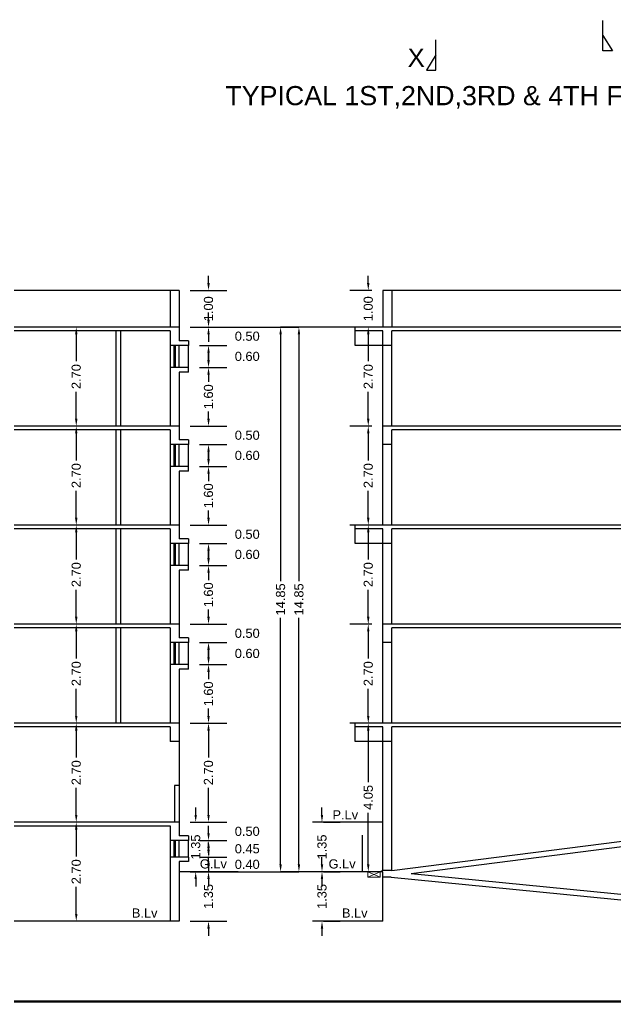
# Model space of a CAD drawing. Header units: metres. Extents: x 1217.9 to 1317.9, y 418.8 to 504.
# Drawn here: x 1268.76 to 1285.01, y 418.82 to 445.58 of the extents above; entities that cross this region are included whole.
import ezdxf

# ---------------------------------------------------------------- set-up
doc = ezdxf.new("R2010")
doc.units = ezdxf.units.M
doc.header["$MEASUREMENT"] = 0
for name, color, linetype, lineweight in [('column', 1, 'Continuous', 25), ('wall', 92, 'Continuous', 50), ('win', 40, 'Continuous', 20)]:
    doc.layers.add(name, color=color, linetype=linetype, lineweight=lineweight)
doc.layers.add('Text', color=7, linetype='Continuous')
doc.styles.add('PreDCRFont', font='arial.ttf', dxfattribs={"height": 0.25})
doc.styles.add('style2', font='arial.ttf', dxfattribs={"height": 0.25})
doc.dimstyles.new('Copy of Standard2', dxfattribs={"dimtxt": 0.25, "dimasz": 0.2, "dimexe": 0.5, "dimexo": 0.3, "dimgap": 0.09, "dimtad": 0, "dimtoh": 1, "dimzin": 0, "dimdsep": 46, "dimtxsty": 'PreDCRFont', "dimcen": 0.025, "dimdle": 0.1, "dimadec": 0, "dimazin": 0, "dimtfac": 1, "dimtofl": 0, "dimtmove": 2, "dimatfit": 3, "dimfxl": 0.18, "dimtolj": 1, "dimtzin": 0, "dimarcsym": 0})

# ---------------------------------------------------------------- blocks, each defined once
blk = doc.blocks.new('*D1')
at = {"layer": 'Defpoints', "color": 0, "linetype": 'Continuous', "transparency": 16777216}
for p in [(1273.115, 422.352), (1273.914, 422.352), (1273.115, 421.002)]:
    blk.add_point(p, dxfattribs=at)
at = {"layer": 'Text', "color": 0, "linetype": 'Continuous', "lineweight": -2, "transparency": 16777216}
for p, q in [((1273.914, 422.552), (1273.914, 422.752)), ((1273.415, 422.352), (1274.414, 422.352)), ((1273.415, 421.002), (1274.414, 421.002)), ((1273.914, 420.802), (1273.914, 420.602))]:
    blk.add_line(p, q, dxfattribs=at)
at = {"layer": 'Text', "color": 0, "linetype": 'Continuous', "transparency": 16777216}
for points in [[(1273.881, 422.552), (1273.948, 422.552), (1273.914, 422.352)], [(1273.881, 420.802), (1273.948, 420.802), (1273.914, 421.002)]]:
    blk.add_solid(points, dxfattribs=at)
at = {"layer": 'Text', "color": 0, "linetype": 'Continuous', "transparency": 16777216, "insert": (1273.914, 421.677), "char_height": 0.25, "attachment_point": 5, "rotation": 90, "style": 'PreDCRFont'}
blk.add_mtext('\\A1;1.35', dxfattribs=at)
blk = doc.blocks.new('*D2')
at = {"layer": 'Defpoints', "color": 0, "linetype": 'Continuous', "transparency": 16777216}
for p in [(1273.365, 422.752), (1273.914, 422.752), (1273.115, 422.352)]:
    blk.add_point(p, dxfattribs=at)
at = {"layer": 'Text', "color": 0, "linetype": 'Continuous', "lineweight": -2, "transparency": 16777216}
for p, q in [((1273.914, 422.952), (1273.914, 423.152)), ((1273.665, 422.752), (1274.414, 422.752)), ((1273.415, 422.352), (1274.414, 422.352)), ((1273.914, 422.152), (1273.914, 421.952))]:
    blk.add_line(p, q, dxfattribs=at)
at = {"layer": 'Text', "color": 0, "linetype": 'Continuous', "transparency": 16777216}
for points in [[(1273.881, 422.952), (1273.948, 422.952), (1273.914, 422.752)], [(1273.881, 422.152), (1273.948, 422.152), (1273.914, 422.352)]]:
    blk.add_solid(points, dxfattribs=at)
at = {"layer": 'Text', "color": 0, "linetype": 'Continuous', "transparency": 16777216, "insert": (1274.97, 422.552), "char_height": 0.25, "attachment_point": 5, "style": 'PreDCRFont'}
blk.add_mtext('\\A1;0.40', dxfattribs=at)
blk = doc.blocks.new('*D3')
at = {"layer": 'Defpoints', "color": 0, "linetype": 'Continuous', "transparency": 16777216}
for p in [(1273.365, 423.202), (1273.914, 423.202), (1273.365, 422.752)]:
    blk.add_point(p, dxfattribs=at)
at = {"layer": 'Text', "color": 0, "linetype": 'Continuous', "lineweight": -2, "transparency": 16777216}
for p, q in [((1273.914, 423.402), (1273.914, 423.602)), ((1273.665, 423.202), (1274.414, 423.202)), ((1273.665, 422.752), (1274.414, 422.752)), ((1273.914, 422.552), (1273.914, 422.352))]:
    blk.add_line(p, q, dxfattribs=at)
at = {"layer": 'Text', "color": 0, "linetype": 'Continuous', "transparency": 16777216}
for points in [[(1273.881, 423.402), (1273.948, 423.402), (1273.914, 423.202)], [(1273.881, 422.552), (1273.948, 422.552), (1273.914, 422.752)]]:
    blk.add_solid(points, dxfattribs=at)
at = {"layer": 'Text', "color": 0, "linetype": 'Continuous', "transparency": 16777216, "insert": (1274.97, 422.977), "char_height": 0.25, "attachment_point": 5, "style": 'PreDCRFont'}
blk.add_mtext('\\A1;0.45', dxfattribs=at)
blk = doc.blocks.new('*D4')
at = {"layer": 'Defpoints', "color": 0, "linetype": 'Continuous', "transparency": 16777216}
for p in [(1273.115, 423.702), (1273.914, 423.702), (1273.365, 423.202)]:
    blk.add_point(p, dxfattribs=at)
at = {"layer": 'Text', "color": 0, "linetype": 'Continuous', "lineweight": -2, "transparency": 16777216}
for p, q in [((1273.914, 423.902), (1273.914, 424.102)), ((1273.415, 423.702), (1274.414, 423.702)), ((1273.665, 423.202), (1274.414, 423.202)), ((1273.914, 423.002), (1273.914, 422.802))]:
    blk.add_line(p, q, dxfattribs=at)
at = {"layer": 'Text', "color": 0, "linetype": 'Continuous', "transparency": 16777216}
for points in [[(1273.881, 423.902), (1273.948, 423.902), (1273.914, 423.702)], [(1273.881, 423.002), (1273.948, 423.002), (1273.914, 423.202)]]:
    blk.add_solid(points, dxfattribs=at)
at = {"layer": 'Text', "color": 0, "linetype": 'Continuous', "transparency": 16777216, "insert": (1274.97, 423.452), "char_height": 0.25, "attachment_point": 5, "style": 'PreDCRFont'}
blk.add_mtext('\\A1;0.50', dxfattribs=at)
blk = doc.blocks.new('*D5')
at = {"layer": 'Defpoints', "color": 0, "linetype": 'Continuous', "transparency": 16777216}
for p in [(1273.115, 426.402), (1273.914, 426.402), (1273.115, 423.702)]:
    blk.add_point(p, dxfattribs=at)
at = {"layer": 'Text', "color": 0, "linetype": 'Continuous', "lineweight": -2, "transparency": 16777216}
for p, q in [((1273.415, 426.402), (1274.414, 426.402)), ((1273.914, 426.202), (1273.914, 425.468)), ((1273.914, 423.902), (1273.914, 424.636)), ((1273.415, 423.702), (1274.414, 423.702))]:
    blk.add_line(p, q, dxfattribs=at)
at = {"layer": 'Text', "color": 0, "linetype": 'Continuous', "transparency": 16777216}
for points in [[(1273.881, 426.202), (1273.948, 426.202), (1273.914, 426.402)], [(1273.881, 423.902), (1273.948, 423.902), (1273.914, 423.702)]]:
    blk.add_solid(points, dxfattribs=at)
at = {"layer": 'Text', "color": 0, "linetype": 'Continuous', "transparency": 16777216, "insert": (1273.914, 425.052), "char_height": 0.25, "attachment_point": 5, "rotation": 90, "style": 'PreDCRFont'}
blk.add_mtext('\\A1;2.70', dxfattribs=at)
blk = doc.blocks.new('*D6')
at = {"layer": 'Defpoints', "color": 0, "linetype": 'Continuous', "transparency": 16777216}
for p in [(1273.365, 428.002), (1273.914, 428.002), (1273.115, 426.402)]:
    blk.add_point(p, dxfattribs=at)
at = {"layer": 'Text', "color": 0, "linetype": 'Continuous', "lineweight": -2, "transparency": 16777216}
for p, q in [((1273.665, 428.002), (1274.414, 428.002)), ((1273.914, 427.802), (1273.914, 427.605)), ((1273.914, 426.602), (1273.914, 426.8)), ((1273.415, 426.402), (1274.414, 426.402))]:
    blk.add_line(p, q, dxfattribs=at)
at = {"layer": 'Text', "color": 0, "linetype": 'Continuous', "transparency": 16777216}
for points in [[(1273.881, 427.802), (1273.948, 427.802), (1273.914, 428.002)], [(1273.881, 426.602), (1273.948, 426.602), (1273.914, 426.402)]]:
    blk.add_solid(points, dxfattribs=at)
at = {"layer": 'Text', "color": 0, "linetype": 'Continuous', "transparency": 16777216, "insert": (1273.914, 427.202), "char_height": 0.25, "attachment_point": 5, "rotation": 90, "style": 'PreDCRFont'}
blk.add_mtext('\\A1;1.60', dxfattribs=at)
blk = doc.blocks.new('*D7')
at = {"layer": 'Defpoints', "color": 0, "linetype": 'Continuous', "transparency": 16777216}
for p in [(1273.365, 428.602), (1273.914, 428.602), (1273.365, 428.002)]:
    blk.add_point(p, dxfattribs=at)
at = {"layer": 'Text', "color": 0, "linetype": 'Continuous', "lineweight": -2, "transparency": 16777216}
for p, q in [((1273.665, 428.602), (1274.414, 428.602)), ((1273.914, 428.202), (1273.914, 428.402)), ((1273.665, 428.002), (1274.414, 428.002))]:
    blk.add_line(p, q, dxfattribs=at)
at = {"layer": 'Text', "color": 0, "linetype": 'Continuous', "transparency": 16777216}
for points in [[(1273.881, 428.402), (1273.948, 428.402), (1273.914, 428.602)], [(1273.881, 428.202), (1273.948, 428.202), (1273.914, 428.002)]]:
    blk.add_solid(points, dxfattribs=at)
at = {"layer": 'Text', "color": 0, "linetype": 'Continuous', "transparency": 16777216, "insert": (1274.97, 428.302), "char_height": 0.25, "attachment_point": 5, "style": 'PreDCRFont'}
blk.add_mtext('\\A1;0.60', dxfattribs=at)
blk = doc.blocks.new('*D8')
at = {"layer": 'Defpoints', "color": 0, "linetype": 'Continuous', "transparency": 16777216}
for p in [(1273.115, 429.102), (1273.914, 429.102), (1273.365, 428.602)]:
    blk.add_point(p, dxfattribs=at)
at = {"layer": 'Text', "color": 0, "linetype": 'Continuous', "lineweight": -2, "transparency": 16777216}
for p, q in [((1273.914, 429.302), (1273.914, 429.502)), ((1273.415, 429.102), (1274.414, 429.102)), ((1273.665, 428.602), (1274.414, 428.602)), ((1273.914, 428.402), (1273.914, 428.202))]:
    blk.add_line(p, q, dxfattribs=at)
at = {"layer": 'Text', "color": 0, "linetype": 'Continuous', "transparency": 16777216}
for points in [[(1273.881, 429.302), (1273.948, 429.302), (1273.914, 429.102)], [(1273.881, 428.402), (1273.948, 428.402), (1273.914, 428.602)]]:
    blk.add_solid(points, dxfattribs=at)
at = {"layer": 'Text', "color": 0, "linetype": 'Continuous', "transparency": 16777216, "insert": (1274.97, 428.852), "char_height": 0.25, "attachment_point": 5, "style": 'PreDCRFont'}
blk.add_mtext('\\A1;0.50', dxfattribs=at)
blk = doc.blocks.new('*D9')
at = {"layer": 'Defpoints', "color": 0, "linetype": 'Continuous', "transparency": 16777216}
for p in [(1273.365, 430.702), (1273.914, 430.702), (1273.115, 429.102)]:
    blk.add_point(p, dxfattribs=at)
at = {"layer": 'Text', "color": 0, "linetype": 'Continuous', "lineweight": -2, "transparency": 16777216}
for p, q in [((1273.665, 430.702), (1274.414, 430.702)), ((1273.914, 430.502), (1273.914, 430.305)), ((1273.914, 429.302), (1273.914, 429.5)), ((1273.415, 429.102), (1274.414, 429.102))]:
    blk.add_line(p, q, dxfattribs=at)
at = {"layer": 'Text', "color": 0, "linetype": 'Continuous', "transparency": 16777216}
for points in [[(1273.881, 430.502), (1273.948, 430.502), (1273.914, 430.702)], [(1273.881, 429.302), (1273.948, 429.302), (1273.914, 429.102)]]:
    blk.add_solid(points, dxfattribs=at)
at = {"layer": 'Text', "color": 0, "linetype": 'Continuous', "transparency": 16777216, "insert": (1273.914, 429.902), "char_height": 0.25, "attachment_point": 5, "rotation": 90, "style": 'PreDCRFont'}
blk.add_mtext('\\A1;1.60', dxfattribs=at)
blk = doc.blocks.new('*D10')
at = {"layer": 'Defpoints', "color": 0, "linetype": 'Continuous', "transparency": 16777216}
for p in [(1273.365, 431.302), (1273.914, 431.302), (1273.365, 430.702)]:
    blk.add_point(p, dxfattribs=at)
at = {"layer": 'Text', "color": 0, "linetype": 'Continuous', "lineweight": -2, "transparency": 16777216}
for p, q in [((1273.665, 431.302), (1274.414, 431.302)), ((1273.914, 430.902), (1273.914, 431.102)), ((1273.665, 430.702), (1274.414, 430.702))]:
    blk.add_line(p, q, dxfattribs=at)
at = {"layer": 'Text', "color": 0, "linetype": 'Continuous', "transparency": 16777216}
for points in [[(1273.881, 431.102), (1273.948, 431.102), (1273.914, 431.302)], [(1273.881, 430.902), (1273.948, 430.902), (1273.914, 430.702)]]:
    blk.add_solid(points, dxfattribs=at)
at = {"layer": 'Text', "color": 0, "linetype": 'Continuous', "transparency": 16777216, "insert": (1274.97, 431.002), "char_height": 0.25, "attachment_point": 5, "style": 'PreDCRFont'}
blk.add_mtext('\\A1;0.60', dxfattribs=at)
blk = doc.blocks.new('*D11')
at = {"layer": 'Defpoints', "color": 0, "linetype": 'Continuous', "transparency": 16777216}
for p in [(1273.115, 431.802), (1273.914, 431.802), (1273.365, 431.302)]:
    blk.add_point(p, dxfattribs=at)
at = {"layer": 'Text', "color": 0, "linetype": 'Continuous', "lineweight": -2, "transparency": 16777216}
for p, q in [((1273.914, 432.002), (1273.914, 432.202)), ((1273.415, 431.802), (1274.414, 431.802)), ((1273.665, 431.302), (1274.414, 431.302)), ((1273.914, 431.102), (1273.914, 430.902))]:
    blk.add_line(p, q, dxfattribs=at)
at = {"layer": 'Text', "color": 0, "linetype": 'Continuous', "transparency": 16777216}
for points in [[(1273.881, 432.002), (1273.948, 432.002), (1273.914, 431.802)], [(1273.881, 431.102), (1273.948, 431.102), (1273.914, 431.302)]]:
    blk.add_solid(points, dxfattribs=at)
at = {"layer": 'Text', "color": 0, "linetype": 'Continuous', "transparency": 16777216, "insert": (1274.97, 431.552), "char_height": 0.25, "attachment_point": 5, "style": 'PreDCRFont'}
blk.add_mtext('\\A1;0.50', dxfattribs=at)
blk = doc.blocks.new('*D12')
at = {"layer": 'Defpoints', "color": 0, "linetype": 'Continuous', "transparency": 16777216}
for p in [(1273.365, 433.402), (1273.914, 433.402), (1273.115, 431.802)]:
    blk.add_point(p, dxfattribs=at)
at = {"layer": 'Text', "color": 0, "linetype": 'Continuous', "lineweight": -2, "transparency": 16777216}
for p, q in [((1273.665, 433.402), (1274.414, 433.402)), ((1273.914, 433.202), (1273.914, 433.005)), ((1273.914, 432.002), (1273.914, 432.2)), ((1273.415, 431.802), (1274.414, 431.802))]:
    blk.add_line(p, q, dxfattribs=at)
at = {"layer": 'Text', "color": 0, "linetype": 'Continuous', "transparency": 16777216}
for points in [[(1273.881, 433.202), (1273.948, 433.202), (1273.914, 433.402)], [(1273.881, 432.002), (1273.948, 432.002), (1273.914, 431.802)]]:
    blk.add_solid(points, dxfattribs=at)
at = {"layer": 'Text', "color": 0, "linetype": 'Continuous', "transparency": 16777216, "insert": (1273.914, 432.602), "char_height": 0.25, "attachment_point": 5, "rotation": 90, "style": 'PreDCRFont'}
blk.add_mtext('\\A1;1.60', dxfattribs=at)
blk = doc.blocks.new('*D13')
at = {"layer": 'Defpoints', "color": 0, "linetype": 'Continuous', "transparency": 16777216}
for p in [(1273.365, 434.002), (1273.914, 434.002), (1273.365, 433.402)]:
    blk.add_point(p, dxfattribs=at)
at = {"layer": 'Text', "color": 0, "linetype": 'Continuous', "lineweight": -2, "transparency": 16777216}
for p, q in [((1273.665, 434.002), (1274.414, 434.002)), ((1273.914, 433.602), (1273.914, 433.802)), ((1273.665, 433.402), (1274.414, 433.402))]:
    blk.add_line(p, q, dxfattribs=at)
at = {"layer": 'Text', "color": 0, "linetype": 'Continuous', "transparency": 16777216}
for points in [[(1273.881, 433.802), (1273.948, 433.802), (1273.914, 434.002)], [(1273.881, 433.602), (1273.948, 433.602), (1273.914, 433.402)]]:
    blk.add_solid(points, dxfattribs=at)
at = {"layer": 'Text', "color": 0, "linetype": 'Continuous', "transparency": 16777216, "insert": (1274.97, 433.702), "char_height": 0.25, "attachment_point": 5, "style": 'PreDCRFont'}
blk.add_mtext('\\A1;0.60', dxfattribs=at)
blk = doc.blocks.new('*D14')
at = {"layer": 'Defpoints', "color": 0, "linetype": 'Continuous', "transparency": 16777216}
for p in [(1273.115, 434.502), (1273.914, 434.502), (1273.365, 434.002)]:
    blk.add_point(p, dxfattribs=at)
at = {"layer": 'Text', "color": 0, "linetype": 'Continuous', "lineweight": -2, "transparency": 16777216}
for p, q in [((1273.914, 434.702), (1273.914, 434.902)), ((1273.415, 434.502), (1274.414, 434.502)), ((1273.665, 434.002), (1274.414, 434.002)), ((1273.914, 433.802), (1273.914, 433.602))]:
    blk.add_line(p, q, dxfattribs=at)
at = {"layer": 'Text', "color": 0, "linetype": 'Continuous', "transparency": 16777216}
for points in [[(1273.881, 434.702), (1273.948, 434.702), (1273.914, 434.502)], [(1273.881, 433.802), (1273.948, 433.802), (1273.914, 434.002)]]:
    blk.add_solid(points, dxfattribs=at)
at = {"layer": 'Text', "color": 0, "linetype": 'Continuous', "transparency": 16777216, "insert": (1274.97, 434.252), "char_height": 0.25, "attachment_point": 5, "style": 'PreDCRFont'}
blk.add_mtext('\\A1;0.50', dxfattribs=at)
blk = doc.blocks.new('*D15')
at = {"layer": 'Defpoints', "color": 0, "linetype": 'Continuous', "transparency": 16777216}
for p in [(1273.365, 436.102), (1273.914, 436.102), (1273.115, 434.502)]:
    blk.add_point(p, dxfattribs=at)
at = {"layer": 'Text', "color": 0, "linetype": 'Continuous', "lineweight": -2, "transparency": 16777216}
for p, q in [((1273.665, 436.102), (1274.414, 436.102)), ((1273.914, 435.902), (1273.914, 435.705)), ((1273.914, 434.702), (1273.914, 434.9)), ((1273.415, 434.502), (1274.414, 434.502))]:
    blk.add_line(p, q, dxfattribs=at)
at = {"layer": 'Text', "color": 0, "linetype": 'Continuous', "transparency": 16777216}
for points in [[(1273.881, 435.902), (1273.948, 435.902), (1273.914, 436.102)], [(1273.881, 434.702), (1273.948, 434.702), (1273.914, 434.502)]]:
    blk.add_solid(points, dxfattribs=at)
at = {"layer": 'Text', "color": 0, "linetype": 'Continuous', "transparency": 16777216, "insert": (1273.914, 435.302), "char_height": 0.25, "attachment_point": 5, "rotation": 90, "style": 'PreDCRFont'}
blk.add_mtext('\\A1;1.60', dxfattribs=at)
blk = doc.blocks.new('*D16')
at = {"layer": 'Defpoints', "color": 0, "linetype": 'Continuous', "transparency": 16777216}
for p in [(1273.365, 436.702), (1273.914, 436.702), (1273.365, 436.102)]:
    blk.add_point(p, dxfattribs=at)
at = {"layer": 'Text', "color": 0, "linetype": 'Continuous', "lineweight": -2, "transparency": 16777216}
for p, q in [((1273.665, 436.702), (1274.414, 436.702)), ((1273.914, 436.302), (1273.914, 436.502)), ((1273.665, 436.102), (1274.414, 436.102))]:
    blk.add_line(p, q, dxfattribs=at)
at = {"layer": 'Text', "color": 0, "linetype": 'Continuous', "transparency": 16777216}
for points in [[(1273.881, 436.502), (1273.948, 436.502), (1273.914, 436.702)], [(1273.881, 436.302), (1273.948, 436.302), (1273.914, 436.102)]]:
    blk.add_solid(points, dxfattribs=at)
at = {"layer": 'Text', "color": 0, "linetype": 'Continuous', "transparency": 16777216, "insert": (1274.97, 436.402), "char_height": 0.25, "attachment_point": 5, "style": 'PreDCRFont'}
blk.add_mtext('\\A1;0.60', dxfattribs=at)
blk = doc.blocks.new('*D17')
at = {"layer": 'Defpoints', "color": 0, "linetype": 'Continuous', "transparency": 16777216}
for p in [(1273.115, 437.202), (1273.914, 437.202), (1273.365, 436.702)]:
    blk.add_point(p, dxfattribs=at)
at = {"layer": 'Text', "color": 0, "linetype": 'Continuous', "lineweight": -2, "transparency": 16777216}
for p, q in [((1273.914, 437.402), (1273.914, 437.602)), ((1273.415, 437.202), (1274.414, 437.202)), ((1273.665, 436.702), (1274.414, 436.702)), ((1273.914, 436.502), (1273.914, 436.302))]:
    blk.add_line(p, q, dxfattribs=at)
at = {"layer": 'Text', "color": 0, "linetype": 'Continuous', "transparency": 16777216}
for points in [[(1273.881, 437.402), (1273.948, 437.402), (1273.914, 437.202)], [(1273.881, 436.502), (1273.948, 436.502), (1273.914, 436.702)]]:
    blk.add_solid(points, dxfattribs=at)
at = {"layer": 'Text', "color": 0, "linetype": 'Continuous', "transparency": 16777216, "insert": (1274.97, 436.952), "char_height": 0.25, "attachment_point": 5, "style": 'PreDCRFont'}
blk.add_mtext('\\A1;0.50', dxfattribs=at)
blk = doc.blocks.new('*D18')
at = {"layer": 'Defpoints', "color": 0, "linetype": 'Continuous', "transparency": 16777216}
for p in [(1273.115, 438.202), (1273.914, 438.202), (1273.115, 437.202)]:
    blk.add_point(p, dxfattribs=at)
at = {"layer": 'Text', "color": 0, "linetype": 'Continuous', "lineweight": -2, "transparency": 16777216}
for p, q in [((1273.914, 438.402), (1273.914, 438.602)), ((1273.415, 438.202), (1274.414, 438.202)), ((1273.415, 437.202), (1274.414, 437.202)), ((1273.914, 437.002), (1273.914, 436.802))]:
    blk.add_line(p, q, dxfattribs=at)
at = {"layer": 'Text', "color": 0, "linetype": 'Continuous', "transparency": 16777216}
for points in [[(1273.881, 438.402), (1273.948, 438.402), (1273.914, 438.202)], [(1273.881, 437.002), (1273.948, 437.002), (1273.914, 437.202)]]:
    blk.add_solid(points, dxfattribs=at)
at = {"layer": 'Text', "color": 0, "linetype": 'Continuous', "transparency": 16777216, "insert": (1273.914, 437.702), "char_height": 0.25, "attachment_point": 5, "rotation": 90, "style": 'PreDCRFont'}
blk.add_mtext('\\A1;1.00', dxfattribs=at)
blk = doc.blocks.new('*D19')
at = {"layer": 'Defpoints', "color": 0, "linetype": 'Continuous', "transparency": 16777216}
for p in [(1270.308, 423.702), (1271.613, 423.702), (1271.613, 421.002)]:
    blk.add_point(p, dxfattribs=at)
at = {"layer": 'Text', "color": 0, "linetype": 'Continuous', "lineweight": -2, "transparency": 16777216}
for p, q in [((1271.313, 423.702), (1269.808, 423.702)), ((1270.308, 423.502), (1270.308, 422.768)), ((1270.308, 421.202), (1270.308, 421.936)), ((1271.313, 421.002), (1269.808, 421.002))]:
    blk.add_line(p, q, dxfattribs=at)
at = {"layer": 'Text', "color": 0, "linetype": 'Continuous', "transparency": 16777216}
for points in [[(1270.275, 423.502), (1270.342, 423.502), (1270.308, 423.702)], [(1270.275, 421.202), (1270.342, 421.202), (1270.308, 421.002)]]:
    blk.add_solid(points, dxfattribs=at)
at = {"layer": 'Text', "color": 0, "linetype": 'Continuous', "transparency": 16777216, "insert": (1270.308, 422.352), "char_height": 0.25, "attachment_point": 5, "rotation": 90, "style": 'PreDCRFont'}
blk.add_mtext('\\A1;2.70', dxfattribs=at)
blk = doc.blocks.new('*D20')
at = {"layer": 'Defpoints', "color": 0, "linetype": 'Continuous', "transparency": 16777216}
for p in [(1270.308, 426.402), (1270.308, 426.402), (1271.613, 423.702)]:
    blk.add_point(p, dxfattribs=at)
at = {"layer": 'Text', "color": 0, "linetype": 'Continuous', "lineweight": -2, "transparency": 16777216}
for p, q in [((1270.008, 426.402), (1269.808, 426.402)), ((1270.308, 426.202), (1270.308, 425.468)), ((1270.308, 423.902), (1270.308, 424.636)), ((1271.313, 423.702), (1269.808, 423.702))]:
    blk.add_line(p, q, dxfattribs=at)
at = {"layer": 'Text', "color": 0, "linetype": 'Continuous', "transparency": 16777216}
for points in [[(1270.275, 426.202), (1270.342, 426.202), (1270.308, 426.402)], [(1270.275, 423.902), (1270.342, 423.902), (1270.308, 423.702)]]:
    blk.add_solid(points, dxfattribs=at)
at = {"layer": 'Text', "color": 0, "linetype": 'Continuous', "transparency": 16777216, "insert": (1270.308, 425.052), "char_height": 0.25, "attachment_point": 5, "rotation": 90, "style": 'PreDCRFont'}
blk.add_mtext('\\A1;2.70', dxfattribs=at)
blk = doc.blocks.new('*D21')
at = {"layer": 'Defpoints', "color": 0, "linetype": 'Continuous', "transparency": 16777216}
for p in [(1270.308, 429.102), (1271.39, 429.102), (1270.308, 426.402)]:
    blk.add_point(p, dxfattribs=at)
at = {"layer": 'Text', "color": 0, "linetype": 'Continuous', "lineweight": -2, "transparency": 16777216}
for p, q in [((1271.09, 429.102), (1269.808, 429.102)), ((1270.308, 428.902), (1270.308, 428.168)), ((1270.308, 426.602), (1270.308, 427.336)), ((1270.008, 426.402), (1269.808, 426.402))]:
    blk.add_line(p, q, dxfattribs=at)
at = {"layer": 'Text', "color": 0, "linetype": 'Continuous', "transparency": 16777216}
for points in [[(1270.275, 428.902), (1270.342, 428.902), (1270.308, 429.102)], [(1270.275, 426.602), (1270.342, 426.602), (1270.308, 426.402)]]:
    blk.add_solid(points, dxfattribs=at)
at = {"layer": 'Text', "color": 0, "linetype": 'Continuous', "transparency": 16777216, "insert": (1270.308, 427.752), "char_height": 0.25, "attachment_point": 5, "rotation": 90, "style": 'PreDCRFont'}
blk.add_mtext('\\A1;2.70', dxfattribs=at)
blk = doc.blocks.new('*D22')
at = {"layer": 'Defpoints', "color": 0, "linetype": 'Continuous', "transparency": 16777216}
for p in [(1270.308, 431.802), (1271.39, 431.802), (1271.39, 429.102)]:
    blk.add_point(p, dxfattribs=at)
at = {"layer": 'Text', "color": 0, "linetype": 'Continuous', "lineweight": -2, "transparency": 16777216}
for p, q in [((1271.09, 431.802), (1269.808, 431.802)), ((1270.308, 431.602), (1270.308, 430.868)), ((1270.308, 429.302), (1270.308, 430.036)), ((1271.09, 429.102), (1269.808, 429.102))]:
    blk.add_line(p, q, dxfattribs=at)
at = {"layer": 'Text', "color": 0, "linetype": 'Continuous', "transparency": 16777216}
for points in [[(1270.275, 431.602), (1270.342, 431.602), (1270.308, 431.802)], [(1270.275, 429.302), (1270.342, 429.302), (1270.308, 429.102)]]:
    blk.add_solid(points, dxfattribs=at)
at = {"layer": 'Text', "color": 0, "linetype": 'Continuous', "transparency": 16777216, "insert": (1270.308, 430.452), "char_height": 0.25, "attachment_point": 5, "rotation": 90, "style": 'PreDCRFont'}
blk.add_mtext('\\A1;2.70', dxfattribs=at)
blk = doc.blocks.new('*D23')
at = {"layer": 'Defpoints', "color": 0, "linetype": 'Continuous', "transparency": 16777216}
for p in [(1270.308, 434.502), (1271.39, 434.502), (1271.39, 431.802)]:
    blk.add_point(p, dxfattribs=at)
at = {"layer": 'Text', "color": 0, "linetype": 'Continuous', "lineweight": -2, "transparency": 16777216}
for p, q in [((1271.09, 434.502), (1269.808, 434.502)), ((1270.308, 434.302), (1270.308, 433.568)), ((1270.308, 432.002), (1270.308, 432.736)), ((1271.09, 431.802), (1269.808, 431.802))]:
    blk.add_line(p, q, dxfattribs=at)
at = {"layer": 'Text', "color": 0, "linetype": 'Continuous', "transparency": 16777216}
for points in [[(1270.275, 434.302), (1270.342, 434.302), (1270.308, 434.502)], [(1270.275, 432.002), (1270.342, 432.002), (1270.308, 431.802)]]:
    blk.add_solid(points, dxfattribs=at)
at = {"layer": 'Text', "color": 0, "linetype": 'Continuous', "transparency": 16777216, "insert": (1270.308, 433.152), "char_height": 0.25, "attachment_point": 5, "rotation": 90, "style": 'PreDCRFont'}
blk.add_mtext('\\A1;2.70', dxfattribs=at)
blk = doc.blocks.new('*D24')
at = {"layer": 'Defpoints', "color": 0, "linetype": 'Continuous', "transparency": 16777216}
for p in [(1270.308, 437.202), (1271.39, 437.202), (1271.39, 434.502)]:
    blk.add_point(p, dxfattribs=at)
at = {"layer": 'Text', "color": 0, "linetype": 'Continuous', "lineweight": -2, "transparency": 16777216}
for p, q in [((1271.09, 437.202), (1269.808, 437.202)), ((1270.308, 437.002), (1270.308, 436.268)), ((1270.308, 434.702), (1270.308, 435.436)), ((1271.09, 434.502), (1269.808, 434.502))]:
    blk.add_line(p, q, dxfattribs=at)
at = {"layer": 'Text', "color": 0, "linetype": 'Continuous', "transparency": 16777216}
for points in [[(1270.275, 437.002), (1270.342, 437.002), (1270.308, 437.202)], [(1270.275, 434.702), (1270.342, 434.702), (1270.308, 434.502)]]:
    blk.add_solid(points, dxfattribs=at)
at = {"layer": 'Text', "color": 0, "linetype": 'Continuous', "transparency": 16777216, "insert": (1270.308, 435.852), "char_height": 0.25, "attachment_point": 5, "rotation": 90, "style": 'PreDCRFont'}
blk.add_mtext('\\A1;2.70', dxfattribs=at)
blk = doc.blocks.new('*D38')
at = {"layer": 'Defpoints', "color": 0, "linetype": 'Continuous', "transparency": 16777216}
for p in [(1273.115, 423.702), (1273.565, 423.702), (1273.115, 422.352)]:
    blk.add_point(p, dxfattribs=at)
at = {"layer": 'Text', "color": 0, "linetype": 'Continuous', "lineweight": -2, "transparency": 16777216}
for p, q in [((1273.565, 423.902), (1273.565, 424.102)), ((1273.415, 423.702), (1274.065, 423.702)), ((1273.415, 422.352), (1274.065, 422.352)), ((1273.565, 422.152), (1273.565, 421.952))]:
    blk.add_line(p, q, dxfattribs=at)
at = {"layer": 'Text', "color": 0, "linetype": 'Continuous', "transparency": 16777216}
for points in [[(1273.531, 423.902), (1273.598, 423.902), (1273.565, 423.702)], [(1273.531, 422.152), (1273.598, 422.152), (1273.565, 422.352)]]:
    blk.add_solid(points, dxfattribs=at)
at = {"layer": 'Text', "color": 0, "linetype": 'Continuous', "transparency": 16777216, "insert": (1273.565, 423.027), "char_height": 0.25, "attachment_point": 5, "rotation": 90, "style": 'PreDCRFont'}
blk.add_mtext('\\A1;1.35', dxfattribs=at)
blk = doc.blocks.new('*D46')
at = {"layer": 'Defpoints', "color": 0, "linetype": 'Continuous', "transparency": 16777216}
for p in [(1273.115, 437.202), (1275.879, 437.202), (1273.115, 422.352)]:
    blk.add_point(p, dxfattribs=at)
at = {"layer": 'Text', "color": 0, "linetype": 'Continuous', "lineweight": -2, "transparency": 16777216}
for p, q in [((1273.415, 437.202), (1276.379, 437.202)), ((1275.879, 437.002), (1275.879, 430.278)), ((1275.879, 422.552), (1275.879, 429.276)), ((1273.415, 422.352), (1276.379, 422.352))]:
    blk.add_line(p, q, dxfattribs=at)
at = {"layer": 'Text', "color": 0, "linetype": 'Continuous', "transparency": 16777216}
for points in [[(1275.846, 437.002), (1275.913, 437.002), (1275.879, 437.202)], [(1275.846, 422.552), (1275.913, 422.552), (1275.879, 422.352)]]:
    blk.add_solid(points, dxfattribs=at)
at = {"layer": 'Text', "color": 0, "linetype": 'Continuous', "transparency": 16777216, "insert": (1275.879, 429.777), "char_height": 0.25, "attachment_point": 5, "rotation": 90, "style": 'PreDCRFont'}
blk.add_mtext('\\A1;14.85', dxfattribs=at)
blk = doc.blocks.new('*D47')
at = {"layer": 'Defpoints', "color": 0, "linetype": 'Continuous', "transparency": 16777216}
for p in [(1278.27, 426.402), (1278.663, 426.402), (1278.663, 422.352)]:
    blk.add_point(p, dxfattribs=at)
at = {"layer": 'Text', "color": 0, "linetype": 'Continuous', "lineweight": -2, "transparency": 16777216}
for p, q in [((1278.363, 426.402), (1277.77, 426.402)), ((1278.27, 426.202), (1278.27, 424.798)), ((1278.27, 422.552), (1278.27, 423.956)), ((1278.363, 422.352), (1277.77, 422.352))]:
    blk.add_line(p, q, dxfattribs=at)
at = {"layer": 'Text', "color": 0, "linetype": 'Continuous', "transparency": 16777216}
for points in [[(1278.236, 426.202), (1278.303, 426.202), (1278.27, 426.402)], [(1278.236, 422.552), (1278.303, 422.552), (1278.27, 422.352)]]:
    blk.add_solid(points, dxfattribs=at)
at = {"layer": 'Text', "color": 0, "linetype": 'Continuous', "transparency": 16777216, "insert": (1278.27, 424.377), "char_height": 0.25, "attachment_point": 5, "rotation": 90, "style": 'PreDCRFont'}
blk.add_mtext('\\A1;4.05', dxfattribs=at)
blk = doc.blocks.new('*D48')
at = {"layer": 'Defpoints', "color": 0, "linetype": 'Continuous', "transparency": 16777216}
for p in [(1276.748, 423.702), (1277.008, 423.702), (1276.748, 422.352)]:
    blk.add_point(p, dxfattribs=at)
at = {"layer": 'Text', "color": 0, "linetype": 'Continuous', "lineweight": -2, "transparency": 16777216}
for p, q in [((1277.008, 423.902), (1277.008, 424.102)), ((1277.048, 423.702), (1277.508, 423.702)), ((1277.008, 422.152), (1277.008, 421.952)), ((1277.048, 422.352), (1277.508, 422.352))]:
    blk.add_line(p, q, dxfattribs=at)
at = {"layer": 'Text', "color": 0, "linetype": 'Continuous', "transparency": 16777216}
for points in [[(1276.975, 423.902), (1277.041, 423.902), (1277.008, 423.702)], [(1276.975, 422.152), (1277.041, 422.152), (1277.008, 422.352)]]:
    blk.add_solid(points, dxfattribs=at)
at = {"layer": 'Text', "color": 0, "linetype": 'Continuous', "transparency": 16777216, "insert": (1277.008, 423.027), "char_height": 0.25, "attachment_point": 5, "rotation": 90, "style": 'PreDCRFont'}
blk.add_mtext('\\A1;1.35', dxfattribs=at)
blk = doc.blocks.new('*D49')
at = {"layer": 'Defpoints', "color": 0, "linetype": 'Continuous', "transparency": 16777216}
for p in [(1276.748, 422.352), (1276.748, 421.002), (1277.008, 421.002)]:
    blk.add_point(p, dxfattribs=at)
at = {"layer": 'Text', "color": 0, "linetype": 'Continuous', "lineweight": -2, "transparency": 16777216}
for p, q in [((1277.008, 422.552), (1277.008, 422.752)), ((1277.048, 422.352), (1277.508, 422.352)), ((1277.008, 420.802), (1277.008, 420.602)), ((1277.048, 421.002), (1277.508, 421.002))]:
    blk.add_line(p, q, dxfattribs=at)
at = {"layer": 'Text', "color": 0, "linetype": 'Continuous', "transparency": 16777216}
for points in [[(1276.975, 422.552), (1277.041, 422.552), (1277.008, 422.352)], [(1276.975, 420.802), (1277.041, 420.802), (1277.008, 421.002)]]:
    blk.add_solid(points, dxfattribs=at)
at = {"layer": 'Text', "color": 0, "linetype": 'Continuous', "transparency": 16777216, "insert": (1277.008, 421.677), "char_height": 0.25, "attachment_point": 5, "rotation": 90, "style": 'PreDCRFont'}
blk.add_mtext('\\A1;1.35', dxfattribs=at)
blk = doc.blocks.new('*D50')
at = {"layer": 'Defpoints', "color": 0, "linetype": 'Continuous', "transparency": 16777216}
for p in [(1278.27, 429.102), (1278.663, 429.102), (1278.663, 426.402)]:
    blk.add_point(p, dxfattribs=at)
at = {"layer": 'Text', "color": 0, "linetype": 'Continuous', "lineweight": -2, "transparency": 16777216}
for p, q in [((1278.363, 429.102), (1277.77, 429.102)), ((1278.27, 428.902), (1278.27, 428.168)), ((1278.27, 426.602), (1278.27, 427.336)), ((1278.363, 426.402), (1277.77, 426.402))]:
    blk.add_line(p, q, dxfattribs=at)
at = {"layer": 'Text', "color": 0, "linetype": 'Continuous', "transparency": 16777216}
for points in [[(1278.236, 428.902), (1278.303, 428.902), (1278.27, 429.102)], [(1278.236, 426.602), (1278.303, 426.602), (1278.27, 426.402)]]:
    blk.add_solid(points, dxfattribs=at)
at = {"layer": 'Text', "color": 0, "linetype": 'Continuous', "transparency": 16777216, "insert": (1278.27, 427.752), "char_height": 0.25, "attachment_point": 5, "rotation": 90, "style": 'PreDCRFont'}
blk.add_mtext('\\A1;2.70', dxfattribs=at)
blk = doc.blocks.new('*D51')
at = {"layer": 'Defpoints', "color": 0, "linetype": 'Continuous', "transparency": 16777216}
for p in [(1278.27, 431.802), (1278.663, 431.802), (1278.663, 429.102)]:
    blk.add_point(p, dxfattribs=at)
at = {"layer": 'Text', "color": 0, "linetype": 'Continuous', "lineweight": -2, "transparency": 16777216}
for p, q in [((1278.363, 431.802), (1277.77, 431.802)), ((1278.27, 431.602), (1278.27, 430.868)), ((1278.27, 429.302), (1278.27, 430.036)), ((1278.363, 429.102), (1277.77, 429.102))]:
    blk.add_line(p, q, dxfattribs=at)
at = {"layer": 'Text', "color": 0, "linetype": 'Continuous', "transparency": 16777216}
for points in [[(1278.236, 431.602), (1278.303, 431.602), (1278.27, 431.802)], [(1278.236, 429.302), (1278.303, 429.302), (1278.27, 429.102)]]:
    blk.add_solid(points, dxfattribs=at)
at = {"layer": 'Text', "color": 0, "linetype": 'Continuous', "transparency": 16777216, "insert": (1278.27, 430.452), "char_height": 0.25, "attachment_point": 5, "rotation": 90, "style": 'PreDCRFont'}
blk.add_mtext('\\A1;2.70', dxfattribs=at)
blk = doc.blocks.new('*D52')
at = {"layer": 'Defpoints', "color": 0, "linetype": 'Continuous', "transparency": 16777216}
for p in [(1278.27, 434.502), (1278.663, 434.502), (1278.663, 431.802)]:
    blk.add_point(p, dxfattribs=at)
at = {"layer": 'Text', "color": 0, "linetype": 'Continuous', "lineweight": -2, "transparency": 16777216}
for p, q in [((1278.363, 434.502), (1277.77, 434.502)), ((1278.27, 434.302), (1278.27, 433.568)), ((1278.27, 432.002), (1278.27, 432.736)), ((1278.363, 431.802), (1277.77, 431.802))]:
    blk.add_line(p, q, dxfattribs=at)
at = {"layer": 'Text', "color": 0, "linetype": 'Continuous', "transparency": 16777216}
for points in [[(1278.236, 434.302), (1278.303, 434.302), (1278.27, 434.502)], [(1278.236, 432.002), (1278.303, 432.002), (1278.27, 431.802)]]:
    blk.add_solid(points, dxfattribs=at)
at = {"layer": 'Text', "color": 0, "linetype": 'Continuous', "transparency": 16777216, "insert": (1278.27, 433.152), "char_height": 0.25, "attachment_point": 5, "rotation": 90, "style": 'PreDCRFont'}
blk.add_mtext('\\A1;2.70', dxfattribs=at)
blk = doc.blocks.new('*D53')
at = {"layer": 'Defpoints', "color": 0, "linetype": 'Continuous', "transparency": 16777216}
for p in [(1278.27, 437.202), (1278.663, 437.202), (1278.663, 434.502)]:
    blk.add_point(p, dxfattribs=at)
at = {"layer": 'Text', "color": 0, "linetype": 'Continuous', "lineweight": -2, "transparency": 16777216}
for p, q in [((1278.363, 437.202), (1277.77, 437.202)), ((1278.27, 437.002), (1278.27, 436.268)), ((1278.27, 434.702), (1278.27, 435.436)), ((1278.363, 434.502), (1277.77, 434.502))]:
    blk.add_line(p, q, dxfattribs=at)
at = {"layer": 'Text', "color": 0, "linetype": 'Continuous', "transparency": 16777216}
for points in [[(1278.236, 437.002), (1278.303, 437.002), (1278.27, 437.202)], [(1278.236, 434.702), (1278.303, 434.702), (1278.27, 434.502)]]:
    blk.add_solid(points, dxfattribs=at)
at = {"layer": 'Text', "color": 0, "linetype": 'Continuous', "transparency": 16777216, "insert": (1278.27, 435.852), "char_height": 0.25, "attachment_point": 5, "rotation": 90, "style": 'PreDCRFont'}
blk.add_mtext('\\A1;2.70', dxfattribs=at)
blk = doc.blocks.new('*D54')
at = {"layer": 'Defpoints', "color": 0, "linetype": 'Continuous', "transparency": 16777216}
for p in [(1278.27, 438.202), (1278.663, 438.202), (1278.663, 437.202)]:
    blk.add_point(p, dxfattribs=at)
at = {"layer": 'Text', "color": 0, "linetype": 'Continuous', "lineweight": -2, "transparency": 16777216}
for p, q in [((1278.27, 438.402), (1278.27, 438.602)), ((1278.363, 438.202), (1277.77, 438.202)), ((1278.363, 437.202), (1277.77, 437.202)), ((1278.27, 437.002), (1278.27, 436.802))]:
    blk.add_line(p, q, dxfattribs=at)
at = {"layer": 'Text', "color": 0, "linetype": 'Continuous', "transparency": 16777216}
for points in [[(1278.236, 438.402), (1278.303, 438.402), (1278.27, 438.202)], [(1278.236, 437.002), (1278.303, 437.002), (1278.27, 437.202)]]:
    blk.add_solid(points, dxfattribs=at)
at = {"layer": 'Text', "color": 0, "linetype": 'Continuous', "transparency": 16777216, "insert": (1278.27, 437.702), "char_height": 0.25, "attachment_point": 5, "rotation": 90, "style": 'PreDCRFont'}
blk.add_mtext('\\A1;1.00', dxfattribs=at)
blk = doc.blocks.new('*D55')
at = {"layer": 'Defpoints', "color": 0, "linetype": 'Continuous', "transparency": 16777216}
for p in [(1278.663, 437.202), (1276.379, 422.352), (1278.663, 422.352)]:
    blk.add_point(p, dxfattribs=at)
at = {"layer": 'Text', "color": 0, "linetype": 'Continuous', "lineweight": -2, "transparency": 16777216}
for p, q in [((1278.363, 437.202), (1275.879, 437.202)), ((1276.379, 437.002), (1276.379, 430.278)), ((1276.379, 422.552), (1276.379, 429.276)), ((1278.363, 422.352), (1275.879, 422.352))]:
    blk.add_line(p, q, dxfattribs=at)
at = {"layer": 'Text', "color": 0, "linetype": 'Continuous', "transparency": 16777216}
for points in [[(1276.346, 437.002), (1276.413, 437.002), (1276.379, 437.202)], [(1276.346, 422.552), (1276.413, 422.552), (1276.379, 422.352)]]:
    blk.add_solid(points, dxfattribs=at)
at = {"layer": 'Text', "color": 0, "linetype": 'Continuous', "transparency": 16777216, "insert": (1276.379, 429.777), "char_height": 0.25, "attachment_point": 5, "rotation": 90, "style": 'PreDCRFont'}
blk.add_mtext('\\A1;14.85', dxfattribs=at)

msp = doc.modelspace()

# ---------------------------------------------------------------- linework, layer by layer
at = {"layer": 'column', "linetype": 'Continuous'}
msp.add_line((1278.1101, 422.3521), (1278.1101, 423.3521), dxfattribs=at)
at = {"layer": 'Text', "linetype": 'Continuous'}
for p, q in [((1272.8648, 438.2021), (1261.7603, 438.2021)), ((1272.8648, 438.2021), (1272.8648, 437.2021)), ((1273.1148, 438.2021), (1272.8648, 438.2021)), ((1273.1148, 438.2021), (1273.1148, 436.8271)), ((1299.5957, 438.2021), (1278.6627, 438.2021)), ((1278.6627, 438.2021), (1278.6627, 437.2021)), ((1278.9127, 438.2021), (1278.9127, 437.2021)), ((1273.1148, 437.2021), (1261.5103, 437.2021)), ((1272.8648, 437.1021), (1266.5018, 437.1021)), ((1271.3898, 437.1021), (1271.3898, 434.5021)), ((1271.5148, 437.1021), (1271.5148, 434.5021)), ((1272.8648, 437.1021), (1272.8648, 436.7021)), ((1299.5957, 437.2021), (1277.9127, 437.2021)), ((1277.9127, 436.7021), (1277.9127, 437.2021)), ((1278.6627, 437.1021), (1277.9127, 437.1021)), ((1278.6627, 431.8021), (1278.6627, 437.1021)), ((1278.9127, 434.5021), (1278.9127, 437.1021)), ((1292.6327, 437.1021), (1278.9127, 437.1021)), ((1272.8648, 436.7021), (1272.8648, 436.1021)), ((1273.3648, 436.7021), (1272.8648, 436.7021)), ((1272.9648, 436.7021), (1272.9648, 436.1021)), ((1273.0148, 436.1021), (1273.0148, 436.7021)), ((1273.3648, 436.8271), (1273.1148, 436.8271)), ((1273.1148, 436.1021), (1273.1148, 436.7021)), ((1273.3648, 436.8271), (1273.3648, 436.7021)), ((1273.3648, 436.1021), (1273.3648, 436.7021)), ((1278.6627, 436.7021), (1277.9127, 436.7021)), ((1278.9127, 436.7021), (1278.6627, 436.7021)), ((1272.8648, 436.1021), (1272.8648, 434.5021)), ((1273.3648, 436.1021), (1272.8648, 436.1021)), ((1273.3648, 435.9771), (1273.3648, 436.1021)), ((1273.1148, 435.9771), (1273.1148, 434.1271)), ((1273.3648, 435.9771), (1273.1148, 435.9771)), ((1273.1148, 434.5021), (1261.5103, 434.5021)), ((1301.0957, 434.5021), (1278.6627, 434.5021)), ((1272.8648, 434.4021), (1266.5018, 434.4021)), ((1271.3898, 434.4021), (1271.3898, 431.8021)), ((1271.5148, 434.4021), (1271.5148, 431.8021)), ((1272.8648, 434.4021), (1272.8648, 434.0021)), ((1278.9127, 431.8021), (1278.9127, 434.4021)), ((1292.6327, 434.4021), (1278.9127, 434.4021)), ((1272.8648, 434.0021), (1272.8648, 433.4021)), ((1273.3648, 434.0021), (1272.8648, 434.0021)), ((1272.9648, 434.0021), (1272.9648, 433.4021)), ((1273.0148, 433.4021), (1273.0148, 434.0021)), ((1273.3648, 434.1271), (1273.1148, 434.1271)), ((1273.1148, 433.4021), (1273.1148, 434.0021)), ((1273.3648, 434.1271), (1273.3648, 434.0021)), ((1273.3648, 433.4021), (1273.3648, 434.0021)), ((1278.9127, 434.0021), (1278.6627, 434.0021)), ((1272.8648, 433.4021), (1272.8648, 431.8021)), ((1273.3648, 433.4021), (1272.8648, 433.4021)), ((1273.3648, 433.2771), (1273.3648, 433.4021)), ((1273.1148, 433.2771), (1273.1148, 431.4271)), ((1273.3648, 433.2771), (1273.1148, 433.2771)), ((1273.1148, 431.8021), (1261.5103, 431.8021)), ((1301.0957, 431.8021), (1277.9127, 431.8021)), ((1277.9127, 431.3021), (1277.9127, 431.8021)), ((1272.8648, 431.7021), (1266.5018, 431.7021)), ((1271.3898, 431.7021), (1271.3898, 429.1021)), ((1271.5148, 431.7021), (1271.5148, 429.1021)), ((1272.8648, 431.7021), (1272.8648, 431.3021)), ((1278.6627, 431.7021), (1277.9127, 431.7021)), ((1278.6627, 426.4021), (1278.6627, 431.7021)), ((1278.9127, 429.1021), (1278.9127, 431.7021)), ((1292.6327, 431.7021), (1278.9127, 431.7021)), ((1272.8648, 431.3021), (1272.8648, 430.7021)), ((1273.3648, 431.3021), (1272.8648, 431.3021)), ((1272.9648, 431.3021), (1272.9648, 430.7021)), ((1273.0148, 430.7021), (1273.0148, 431.3021)), ((1273.3648, 431.4271), (1273.1148, 431.4271)), ((1273.1148, 430.7021), (1273.1148, 431.3021)), ((1273.3648, 431.4271), (1273.3648, 431.3021)), ((1273.3648, 430.7021), (1273.3648, 431.3021)), ((1278.6627, 431.3021), (1277.9127, 431.3021)), ((1278.9127, 431.3021), (1278.6627, 431.3021)), ((1272.8648, 430.7021), (1272.8648, 429.1021)), ((1273.3648, 430.7021), (1272.8648, 430.7021)), ((1273.3648, 430.5771), (1273.3648, 430.7021)), ((1273.1148, 430.5771), (1273.1148, 428.7271)), ((1273.3648, 430.5771), (1273.1148, 430.5771)), ((1273.1148, 429.1021), (1261.5103, 429.1021)), ((1301.0957, 429.1021), (1278.6627, 429.1021)), ((1272.8648, 429.0021), (1266.5018, 429.0021)), ((1271.3898, 429.0021), (1271.3898, 426.4021)), ((1271.5148, 429.0021), (1271.5148, 426.4021)), ((1272.8648, 429.0021), (1272.8648, 428.6021)), ((1278.9127, 426.4021), (1278.9127, 429.0021)), ((1292.6327, 429.0021), (1278.9127, 429.0021)), ((1273.1148, 428.6021), (1272.8648, 428.6021)), ((1272.8648, 428.6021), (1272.8648, 428.0021)), ((1273.3648, 428.6021), (1272.8648, 428.6021)), ((1272.9648, 428.6021), (1272.9648, 428.0021)), ((1273.0148, 428.0021), (1273.0148, 428.6021)), ((1273.3648, 428.7271), (1273.1148, 428.7271)), ((1273.1148, 428.0021), (1273.1148, 428.6021)), ((1273.3648, 428.7271), (1273.3648, 428.6021)), ((1273.3648, 428.0021), (1273.3648, 428.6021)), ((1278.9127, 428.6021), (1278.6627, 428.6021)), ((1272.8648, 428.0021), (1272.8648, 426.4021)), ((1273.1148, 428.0021), (1272.8648, 428.0021)), ((1273.3648, 428.0021), (1272.8648, 428.0021)), ((1273.3648, 427.8771), (1273.3648, 428.0021)), ((1273.1148, 427.8771), (1273.1148, 423.3271)), ((1273.3648, 427.8771), (1273.1148, 427.8771)), ((1273.1148, 426.4021), (1261.5103, 426.4021)), ((1301.0957, 426.4021), (1277.9127, 426.4021)), ((1277.9127, 425.9021), (1277.9127, 426.4021)), ((1272.8648, 426.3021), (1266.5018, 426.3021)), ((1272.8648, 426.3021), (1272.8648, 425.9021)), ((1278.6627, 426.3021), (1277.9127, 426.3021)), ((1278.6627, 422.3842), (1278.6627, 426.3021)), ((1278.9127, 422.3842), (1278.9127, 426.3021)), ((1292.6327, 426.3021), (1278.9127, 426.3021)), ((1273.1148, 425.9021), (1272.8648, 425.9021)), ((1278.6627, 425.9021), (1277.9127, 425.9021)), ((1278.9127, 425.9021), (1278.6627, 425.9021)), ((1272.9898, 424.7021), (1272.9898, 423.7021)), ((1273.1148, 424.7021), (1272.9898, 424.7021)), ((1273.1148, 423.7021), (1256.4598, 423.7021)), ((1272.8648, 423.6021), (1272.8648, 423.2021)), ((1278.6627, 423.7021), (1276.7482, 423.7021)), ((1278.9127, 422.3842), (1289.1837, 423.7021)), ((1279.4383, 422.3004), (1289.1933, 423.5521)), ((1273.3648, 423.2021), (1272.8648, 423.2021)), ((1272.8648, 423.2021), (1272.8648, 422.7521)), ((1272.9648, 423.2021), (1272.9648, 422.7521)), ((1273.0148, 422.7521), (1273.0148, 423.2021)), ((1273.3648, 423.3271), (1273.1148, 423.3271)), ((1273.1148, 422.7521), (1273.1148, 423.2021)), ((1273.3648, 423.3271), (1273.3648, 423.2021)), ((1273.3648, 422.7521), (1273.3648, 423.2021)), ((1272.8648, 422.7521), (1272.8648, 421.0021)), ((1273.3648, 422.7521), (1272.8648, 422.7521)), ((1273.3648, 422.7521), (1273.3648, 422.6271)), ((1273.1148, 422.6271), (1273.1148, 421.0021)), ((1273.3648, 422.6271), (1273.1148, 422.6271)), ((1278.6627, 422.3842), (1278.5962, 422.3521)), ((1278.9127, 422.3842), (1278.6627, 422.3842)), ((1274.7206, 422.3521), (1273.1148, 422.3521)), ((1278.6627, 422.3521), (1276.7482, 422.3521)), ((1278.6627, 421.0021), (1278.6627, 422.3521)), ((1278.898, 422.2028), (1278.6627, 422.2028)), ((1278.898, 422.2028), (1292.6254, 420.8521)), ((1279.4383, 422.3004), (1292.6327, 421.0021)), ((1273.1148, 421.0021), (1252.1818, 421.0021)), ((1278.6627, 421.0021), (1276.7482, 421.0021))]:
    msp.add_line(p, q, dxfattribs=at)
at = {"layer": 'Text'}
for points in [[(1284.6625, 445.1546), (1284.9253, 444.7353), (1284.6625, 444.7353), (1284.6625, 445.5598)], [(1280.1159, 444.6266), (1279.8531, 444.2073), (1280.1159, 444.2073), (1280.1159, 445.0318)]]:
    msp.add_lwpolyline(points, dxfattribs=at)
at = {"layer": 'Text', "linetype": 'Continuous'}
msp.add_lwpolyline([(1266.5018, 423.6021), (1272.8648, 423.6021)], dxfattribs=at)
at = {"layer": 'wall'}
msp.add_lwpolyline([(1217.8903, 418.8176), (1317.8903, 418.8176), (1317.8903, 504.0023), (1217.8903, 504.0023)], close=True, dxfattribs=at)
at = {"layer": 'win', "linetype": 'Continuous'}
for p, q in [((1278.2548, 422.2028), (1278.2548, 422.3521)), ((1278.2548, 422.3521), (1278.5962, 422.2028)), ((1278.5962, 422.3521), (1278.2548, 422.2028)), ((1278.5962, 422.2028), (1278.2548, 422.2028)), ((1278.5962, 422.3521), (1278.5962, 422.2028))]:
    msp.add_line(p, q, dxfattribs=at)

# ---------------------------------------------------------------- texts
at = {"layer": 'Text', "style": 'PreDCRFont'}
msp.add_text('X', height=0.5, rotation=0.15, dxfattribs=at).set_placement((1279.3434, 444.2958))
for s, p in [('P.Lv', (1277.2939, 423.7778)), ('G.Lv', (1277.1876, 422.4406)), ('B.Lv', (1271.8242, 421.1012)), ('B.Lv', (1277.552, 421.1012))]:
    msp.add_text(s, height=0.25, dxfattribs=at).set_placement(p)
at = {"layer": 'Text', "linetype": 'Continuous', "style": 'PreDCRFont'}
msp.add_text('G.Lv', height=0.25, dxfattribs=at).set_placement((1273.6772, 422.4406))
at = {"layer": 'wall', "linetype": 'Continuous', "style": 'style2'}
msp.add_text('TYPICAL 1ST,2ND,3RD & 4TH FLOOR PLAN', height=0.522618, dxfattribs=at).set_placement((1274.3744, 443.2508))

# ---------------------------------------------------------------- dimensions: what is measured, and where the dimension line sits
at = {"layer": 'Text', "linetype": 'Continuous'}
for base, p1, p2, picture, middle in [((1273.9144, 438.2021), (1273.1148, 437.2021), (1273.1148, 438.2021), '*D18', (1273.9144, 437.7021)), ((1278.2698, 438.2021), (1278.6627, 437.2021), (1278.6627, 438.2021), '*D54', (1278.2698, 437.7021)), ((1273.9144, 437.2021), (1273.3648, 436.7021), (1273.1148, 437.2021), '*D17', (1274.97, 436.9521)), ((1270.3082, 437.2021), (1271.3898, 434.5021), (1271.3898, 437.2021), '*D24', (1270.3082, 435.8521)), ((1275.8793, 437.2021), (1273.1148, 422.3521), (1273.1148, 437.2021), '*D46', (1275.8793, 429.7771)), ((1276.3793, 422.3521), (1278.6627, 437.2021), (1278.6627, 422.3521), '*D55', (1276.3793, 429.7771)), ((1278.2698, 437.2021), (1278.6627, 434.5021), (1278.6627, 437.2021), '*D53', (1278.2698, 435.8521)), ((1273.9144, 436.7021), (1273.3648, 436.1021), (1273.3648, 436.7021), '*D16', (1274.97, 436.4021)), ((1273.9144, 436.1021), (1273.1148, 434.5021), (1273.3648, 436.1021), '*D15', (1273.9144, 435.3021)), ((1273.9144, 434.5021), (1273.3648, 434.0021), (1273.1148, 434.5021), '*D14', (1274.97, 434.2521)), ((1270.3082, 434.5021), (1271.3898, 431.8021), (1271.3898, 434.5021), '*D23', (1270.3082, 433.1521)), ((1278.2698, 434.5021), (1278.6627, 431.8021), (1278.6627, 434.5021), '*D52', (1278.2698, 433.1521)), ((1273.9144, 434.0021), (1273.3648, 433.4021), (1273.3648, 434.0021), '*D13', (1274.97, 433.7021)), ((1273.9144, 433.4021), (1273.1148, 431.8021), (1273.3648, 433.4021), '*D12', (1273.9144, 432.6021)), ((1273.9144, 431.8021), (1273.3648, 431.3021), (1273.1148, 431.8021), '*D11', (1274.97, 431.5521)), ((1270.3082, 431.8021), (1271.3898, 429.1021), (1271.3898, 431.8021), '*D22', (1270.3082, 430.4521)), ((1278.2698, 431.8021), (1278.6627, 429.1021), (1278.6627, 431.8021), '*D51', (1278.2698, 430.4521)), ((1273.9144, 431.3021), (1273.3648, 430.7021), (1273.3648, 431.3021), '*D10', (1274.97, 431.0021)), ((1273.9144, 430.7021), (1273.1148, 429.1021), (1273.3648, 430.7021), '*D9', (1273.9144, 429.9021)), ((1273.9144, 429.1021), (1273.3648, 428.6021), (1273.1148, 429.1021), '*D8', (1274.97, 428.8521)), ((1270.3082, 429.1021), (1270.3082, 426.4021), (1271.3898, 429.1021), '*D21', (1270.3082, 427.7521)), ((1278.2698, 429.1021), (1278.6627, 426.4021), (1278.6627, 429.1021), '*D50', (1278.2698, 427.7521)), ((1273.9144, 428.6021), (1273.3648, 428.0021), (1273.3648, 428.6021), '*D7', (1274.97, 428.3021)), ((1273.9144, 428.0021), (1273.1148, 426.4021), (1273.3648, 428.0021), '*D6', (1273.9144, 427.2021)), ((1270.3082, 426.4021), (1271.6126, 423.7021), (1270.3082, 426.4021), '*D20', (1270.3082, 425.0521)), ((1273.9144, 426.4021), (1273.1148, 423.7021), (1273.1148, 426.4021), '*D5', (1273.9144, 425.0521)), ((1278.2698, 426.4021), (1278.6627, 422.3521), (1278.6627, 426.4021), '*D47', (1278.2698, 424.3771)), ((1273.9144, 423.7021), (1273.3648, 423.2021), (1273.1148, 423.7021), '*D4', (1274.97, 423.4521)), ((1273.5648, 423.7021), (1273.1148, 422.3521), (1273.1148, 423.7021), '*D38', (1273.5648, 423.0271)), ((1277.0081, 423.7021), (1276.7482, 422.3521), (1276.7482, 423.7021), '*D48', (1277.0081, 423.0271)), ((1270.3082, 423.7021), (1271.6126, 421.0021), (1271.6126, 423.7021), '*D19', (1270.3082, 422.3521)), ((1273.9144, 423.2021), (1273.3648, 422.7521), (1273.3648, 423.2021), '*D3', (1274.97, 422.9771)), ((1273.9144, 422.7521), (1273.1148, 422.3521), (1273.3648, 422.7521), '*D2', (1274.97, 422.5521)), ((1273.9144, 422.3521), (1273.1148, 421.0021), (1273.1148, 422.3521), '*D1', (1273.9144, 421.6771)), ((1277.0081, 421.0021), (1276.7482, 422.3521), (1276.7482, 421.0021), '*D49', (1277.0081, 421.6771))]:
    dim = msp.add_linear_dim(base=base, p1=p1, p2=p2, angle=90, dimstyle='Copy of Standard2', override={"dimpost": '\\X'}, dxfattribs=at)
    dim.commit()
    dim.dimension.update_dxf_attribs({"geometry": picture, "text_midpoint": middle})

doc.saveas('drawing.dxf')
